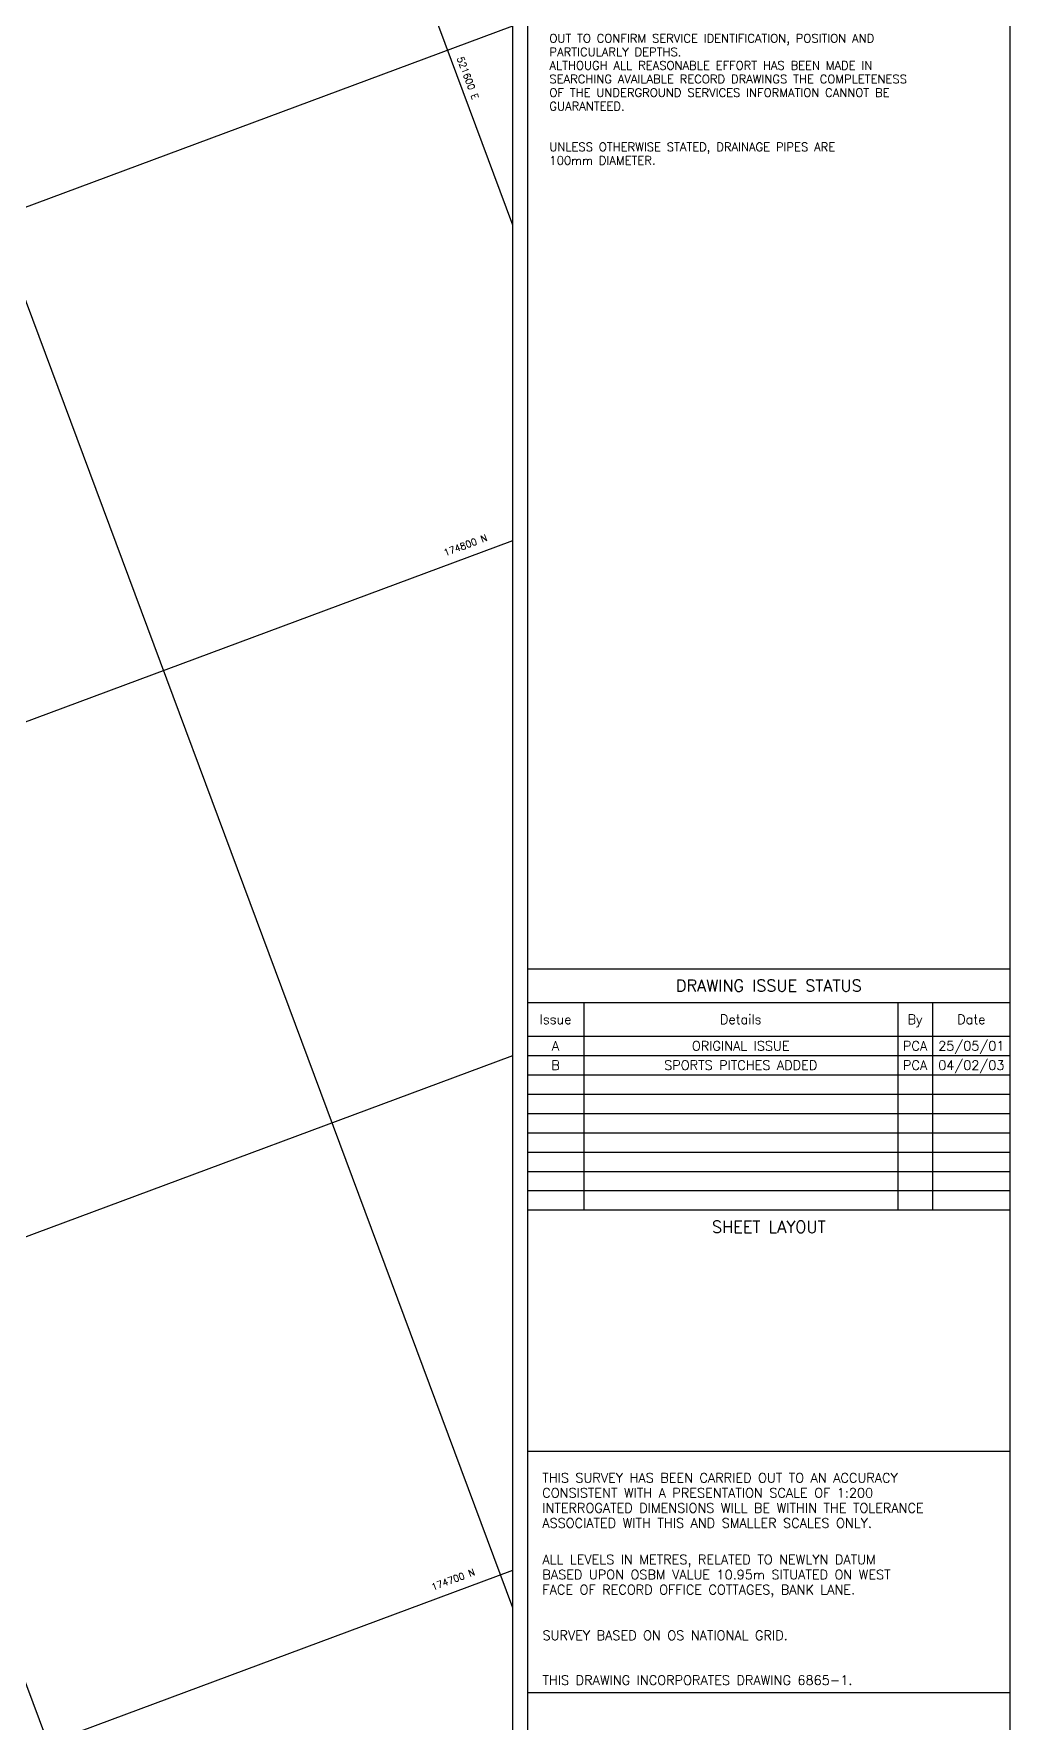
# Model space of a CAD drawing. Extents: x -4000 to 590500, y -6503 to 470250.
# Drawn here: x 485387 to 586500, y 96911 to 271888 of the extents above; entities that cross this region are included whole.
import ezdxf
from ezdxf.enums import TextEntityAlignment as Align

# ---------------------------------------------------------------- set-up
doc = ezdxf.new("R2010")
doc.units = 0
doc.header["$LTSCALE"] = 0.0508
doc.layers.add('BORDER', color=7, linetype='CONTINUOUS')
doc.layers.add('GRID', color=253, linetype='CONTINUOUS')
doc.styles.add('ROMANS', font='Romans.shx')

msp = doc.modelspace()

# ---------------------------------------------------------------- linework, layer by layer
at = {"layer": 'BORDER', "flags": 128}
for points in [[(535000, 0), (535000, 465000), (0, 465000), (0, 0)], [(536500, 465000), (536500, 0), (586500, 0), (586500, 465000)]]:
    msp.add_lwpolyline(points, close=True, dxfattribs=at)
for points in [[(536500, 175000), (586500, 175000)], [(536500, 171500), (586500, 171500)], [(542339, 171500), (542339, 150000)], [(574850, 171500), (574850, 150000)], [(578450, 171500), (578450, 150000)], [(536500, 168000), (586500, 168000)], [(536500, 166000), (586500, 166000)], [(536500, 164000), (586500, 164000)], [(536500, 162000), (586500, 162000)], [(536500, 160000), (586500, 160000)], [(536500, 158000), (586500, 158000)], [(536500, 156000), (586500, 156000)], [(536500, 154000), (586500, 154000)], [(536500, 152000), (586500, 152000)], [(536500, 150000), (586500, 150000)], [(536500, 125000), (586500, 125000)], [(536500, 100000), (586500, 100000)]]:
    msp.add_lwpolyline(points, dxfattribs=at)
at = {"layer": 'GRID', "linetype": 'Continuous', "flags": 128}
for points in [[(522142, 0), (348997, 465000)], [(535000, 108756), (402351, 465000)], [(535000, 252043), (455705, 465000)], [(0, 73506), (535000, 272716)], [(0, 20153), (535000, 219362)], [(89165, 0), (535000, 166009)], [(232453, 0), (535000, 112655)]]:
    msp.add_lwpolyline(points, dxfattribs=at)

# ---------------------------------------------------------------- texts
at = {"layer": 'BORDER', "style": 'ROMANS'}
for s, height, p in [('OUT TO CONFIRM SERVICE IDENTIFICATION, POSITION AND', 878.75, (538785, 270976)), ('PARTICULARLY DEPTHS.', 878.75, (538785, 269569)), ('ALTHOUGH ALL REASONABLE EFFORT HAS BEEN MADE IN', 878.75, (538785, 268163)), ('SEARCHING AVAILABLE RECORD DRAWINGS THE COMPLETENESS', 878.75, (538785, 266757)), ('OF THE UNDERGROUND SERVICES INFORMATION CANNOT BE', 878.75, (538785, 265351)), ('GUARANTEED.', 878.75, (538785, 263944)), ('UNLESS OTHERWISE STATED, DRAINAGE PIPES ARE', 878.75, (538774, 259726)), ('100mm DIAMETER.', 878.75, (538774, 258319)), ('THIS SURVEY HAS BEEN CARRIED OUT TO AN ACCURACY', 976.25, (538042, 121752)), ('CONSISTENT WITH A PRESENTATION SCALE OF 1:200', 976.25, (538042, 120189)), ('INTERROGATED DIMENSIONS WILL BE WITHIN THE TOLERANCE', 976.25, (538042, 118627)), ('ASSOCIATED WITH THIS AND SMALLER SCALES ONLY.', 976.25, (538042, 117065)), ('ALL LEVELS IN METRES, RELATED TO NEWLYN DATUM', 976.25, (538054, 113283)), ('BASED UPON OSBM VALUE 10.95m SITUATED ON WEST ', 976.25, (538054, 111720)), ('FACE OF RECORD OFFICE COTTAGES, BANK LANE.', 976.25, (538054, 110158)), ('SURVEY BASED ON OS NATIONAL GRID.', 976.25, (538066, 105428)), ('THIS DRAWING INCORPORATES DRAWING 6865-1.', 976.25, (538066, 100782))]:
    msp.add_text(s, height=height, dxfattribs=at).set_placement(p)
for s, height, p in [('DRAWING ISSUE STATUS', 1220.62, (561500, 173250)), ('Issue', 976.2, (539419, 169750)), ('Details', 976.2, (558594, 169750)), ('By', 976.2, (576650, 169750)), ('Date', 976.2, (582475, 169750)), ('A', 976, (539419, 167000)), ('ORIGINAL ISSUE', 976.25, (558594, 167000)), ('PCA', 976.2, (576650, 167000)), ('25/05/01', 976.2, (582475, 167000)), ('B', 976, (539419, 165000)), ('SPORTS PITCHES ADDED', 976.25, (558594, 165000)), ('PCA', 976.2, (576650, 165000)), ('04/02/03', 976.2, (582475, 165000)), ('SHEET LAYOUT', 1220.62, (561500, 148250))]:
    msp.add_text(s, height=height, dxfattribs=at).set_placement(p, align=Align.MIDDLE_CENTER)
at = {"layer": 'GRID', "linetype": 'Continuous', "style": 'ROMANS'}
for s, rotation, p in [('521600 E', 290.42304, (529197, 269364)), ('174800 N', 20.42304, (527987, 217736)), ('174700 N', 20.42304, (526712, 110554))]:
    msp.add_text(s, height=700, rotation=rotation, dxfattribs=at).set_placement(p)

doc.saveas('drawing.dxf')
